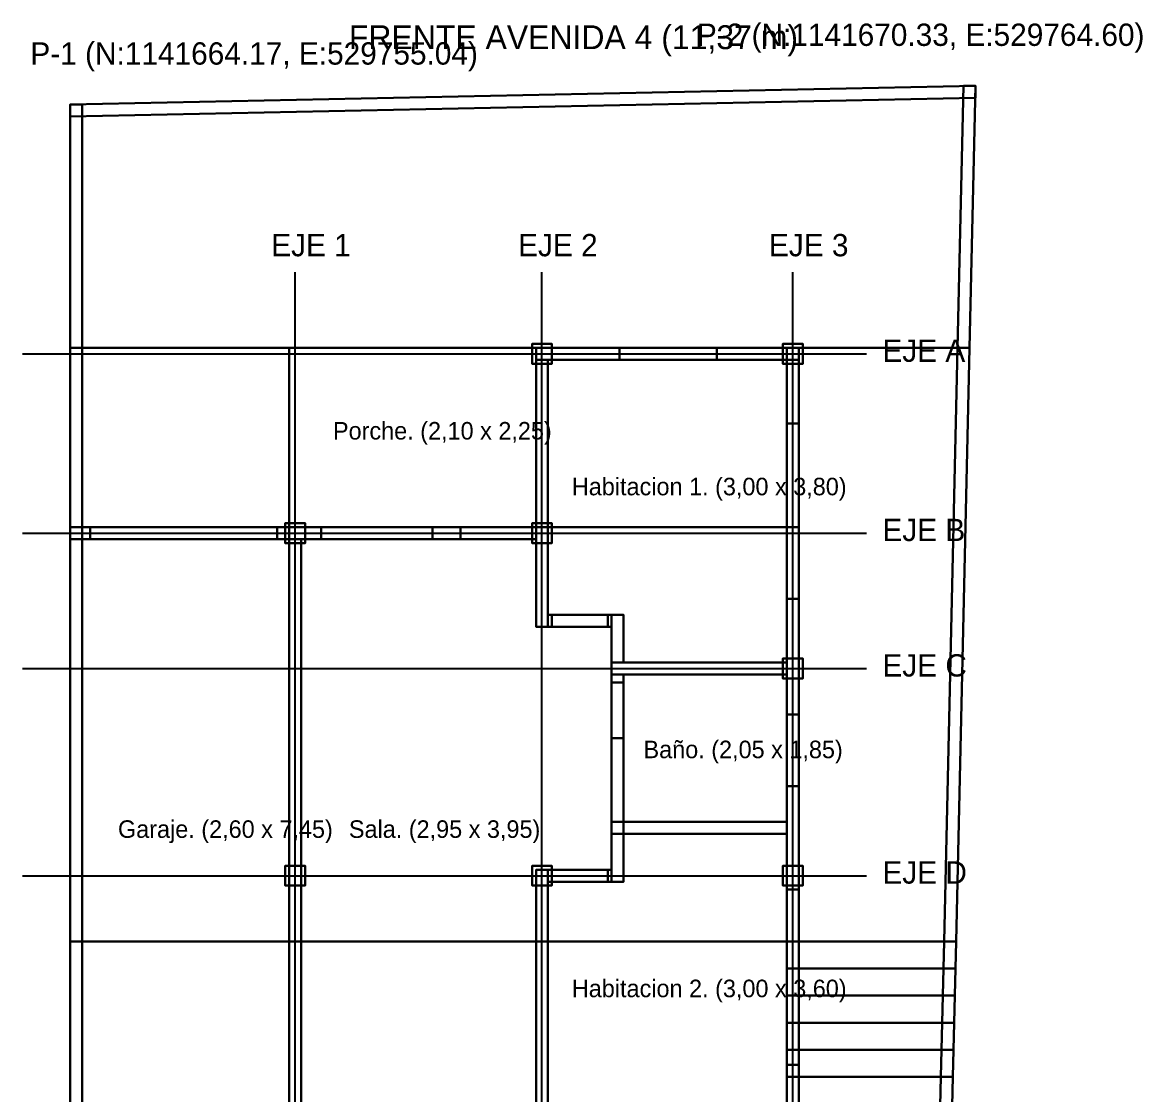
# Model space of a CAD drawing. Header units: metres. Extents: x -0.6 to 96.4, y -12 to 40.2.
# Drawn here: x -0.6 to 13.47, y 12.28 to 25.74 of the extents above; entities that cross this region are included whole.
import ezdxf

# ---------------------------------------------------------------- set-up
doc = ezdxf.new("R2010")
doc.units = ezdxf.units.M
for name, color, linetype in [('CERCA_PERIMETRAL_3D', 8, 'CONTINUOUS'), ('COLUMNAS_3D', 1, 'CONTINUOUS'), ('CUBIERTA_3D', 9, 'CONTINUOUS'), ('EJES_ESTRUCTURALES', 1, 'CONTINUOUS'), ('LOSA_PISO_3D', 8, 'CONTINUOUS'), ('MUROS_EXTERIORES_3D', 7, 'CONTINUOUS'), ('MUROS_INTERIORES_3D', 7, 'CONTINUOUS'), ('ROTULOS_TEXTO', 2, 'CONTINUOUS'), ('TERRENO_3D', 3, 'CONTINUOUS')]:
    doc.layers.add(name, color=color, linetype=linetype)

msp = doc.modelspace()

# ---------------------------------------------------------------- linework, layer by layer
at = {"layer": 'CERCA_PERIMETRAL_3D', "color": 1}
for points in [[(0, 24.556, -0.2), (11.3703, 24.7909, -0.2), (11.3703, 24.9409, -0.2), (0, 24.706, -0.2)], [(0, 24.556, 0.15), (11.3703, 24.7909, 0.15), (11.3703, 24.9409, 0.15), (0, 24.706, 0.15)], [(0, 24.706, -0.2), (11.3703, 24.9409, -0.2), (11.3703, 24.9409, 0.15), (0, 24.706, 0.15)], [(11.3703, 24.7909, -0.2), (11.3703, 24.9409, -0.2), (11.3703, 24.9409, 0.15), (11.3703, 24.7909, 0.15)], [(0, 24.556, -0.2), (11.3703, 24.7909, -0.2), (11.3703, 24.7909, 0.15), (0, 24.556, 0.15)], [(0, 24.556, -0.2), (0, 24.706, -0.2), (0, 24.706, 0.15), (0, 24.556, 0.15)]]:
    msp.add_3dface(points, dxfattribs=at)
at = {"layer": 'CERCA_PERIMETRAL_3D', "color": 8}
for points in [[(11.1449, 21.65), (11.2949, 21.65), (11.3703, 24.9409), (11.2203, 24.9409)], [(11.1449, 21.65, 2.2), (11.2949, 21.65, 2.2), (11.3703, 24.9409, 2.2), (11.2203, 24.9409, 2.2)], [(11.1449, 21.65), (11.2203, 24.9409), (11.2203, 24.9409, 2.2), (11.1449, 21.65, 2.2)], [(11.2203, 24.9409), (11.3703, 24.9409), (11.3703, 24.9409, 2.2), (11.2203, 24.9409, 2.2)], [(11.2949, 21.65), (11.3703, 24.9409), (11.3703, 24.9409, 2.2), (11.2949, 21.65, 2.2)], [(0, 19.4), (0.15, 19.4), (0.15, 24.706), (0, 24.706)], [(0, 19.4, 2.2), (0.15, 19.4, 2.2), (0.15, 24.706, 2.2), (0, 24.706, 2.2)], [(0, 24.706), (0.15, 24.706), (0.15, 24.706, 2.2), (0, 24.706, 2.2)], [(0, 19.4), (0, 24.706), (0, 24.706, 2.2), (0, 19.4, 2.2)], [(0.15, 19.4), (0.15, 24.706), (0.15, 24.706, 2.2), (0.15, 19.4, 2.2)], [(10.9743, 14.2, -1.05), (11.1243, 14.2, -1.05), (11.2949, 21.65), (11.1449, 21.65)], [(10.9743, 14.2, 1.15), (11.1243, 14.2, 1.15), (11.2949, 21.65, 2.2), (11.1449, 21.65, 2.2)], [(10.9743, 14.2, -1.05), (11.1449, 21.65), (11.1449, 21.65, 2.2), (10.9743, 14.2, 1.15)], [(11.1243, 14.2, -1.05), (11.2949, 21.65), (11.2949, 21.65, 2.2), (11.1243, 14.2, 1.15)], [(11.1449, 21.65), (11.2949, 21.65), (11.2949, 21.65, 2.2), (11.1449, 21.65, 2.2)], [(11.1449, 21.65), (11.2949, 21.65), (11.2949, 21.65, 2.2), (11.1449, 21.65, 2.2)], [(0, 19.4), (0.15, 19.4), (0.15, 19.4, 2.2), (0, 19.4, 2.2)], [(10.9665, 13.86, -1.05), (11.1165, 13.86, -1.05), (11.1243, 14.2, -1.05), (10.9743, 14.2, -1.05)], [(10.9665, 13.86, 1.15), (11.1165, 13.86, 1.15), (11.1243, 14.2, 1.15), (10.9743, 14.2, 1.15)], [(10.9665, 13.86, -1.05), (10.9743, 14.2, -1.05), (10.9743, 14.2, 1.15), (10.9665, 13.86, 1.15)], [(10.9743, 14.2, -1.05), (11.1243, 14.2, -1.05), (11.1243, 14.2, 1.15), (10.9743, 14.2, 1.15)], [(10.9743, 14.2, -1.05), (11.1243, 14.2, -1.05), (11.1243, 14.2, 1.15), (10.9743, 14.2, 1.15)], [(11.1165, 13.86, -1.05), (11.1243, 14.2, -1.05), (11.1243, 14.2, 1.15), (11.1165, 13.86, 1.15)], [(10.9587, 13.52, -1.35), (11.1087, 13.52, -1.35), (11.1165, 13.86, -1.35), (10.9665, 13.86, -1.35)], [(10.9587, 13.52, 0.85), (11.1087, 13.52, 0.85), (11.1165, 13.86, 0.85), (10.9665, 13.86, 0.85)], [(10.9587, 13.52, -1.35), (10.9665, 13.86, -1.35), (10.9665, 13.86, 0.85), (10.9587, 13.52, 0.85)], [(10.9665, 13.86, -1.35), (11.1165, 13.86, -1.35), (11.1165, 13.86, 0.85), (10.9665, 13.86, 0.85)], [(10.9665, 13.86, -1.05), (11.1165, 13.86, -1.05), (11.1165, 13.86, 1.15), (10.9665, 13.86, 1.15)], [(11.1087, 13.52, -1.35), (11.1165, 13.86, -1.35), (11.1165, 13.86, 0.85), (11.1087, 13.52, 0.85)], [(10.9509, 13.18, -1.65), (11.1009, 13.18, -1.65), (11.1087, 13.52, -1.65), (10.9587, 13.52, -1.65)], [(10.9509, 13.18, 0.55), (11.1009, 13.18, 0.55), (11.1087, 13.52, 0.55), (10.9587, 13.52, 0.55)], [(10.9509, 13.18, -1.65), (10.9587, 13.52, -1.65), (10.9587, 13.52, 0.55), (10.9509, 13.18, 0.55)], [(10.9587, 13.52, -1.65), (11.1087, 13.52, -1.65), (11.1087, 13.52, 0.55), (10.9587, 13.52, 0.55)], [(10.9587, 13.52, -1.35), (11.1087, 13.52, -1.35), (11.1087, 13.52, 0.85), (10.9587, 13.52, 0.85)], [(11.1009, 13.18, -1.65), (11.1087, 13.52, -1.65), (11.1087, 13.52, 0.55), (11.1009, 13.18, 0.55)], [(10.9431, 12.84, -1.95), (11.0931, 12.84, -1.95), (11.1009, 13.18, -1.95), (10.9509, 13.18, -1.95)], [(10.9431, 12.84, 0.25), (11.0931, 12.84, 0.25), (11.1009, 13.18, 0.25), (10.9509, 13.18, 0.25)], [(10.9431, 12.84, -1.95), (10.9509, 13.18, -1.95), (10.9509, 13.18, 0.25), (10.9431, 12.84, 0.25)], [(10.9509, 13.18, -1.95), (11.1009, 13.18, -1.95), (11.1009, 13.18, 0.25), (10.9509, 13.18, 0.25)], [(10.9509, 13.18, -1.65), (11.1009, 13.18, -1.65), (11.1009, 13.18, 0.55), (10.9509, 13.18, 0.55)], [(11.0931, 12.84, -1.95), (11.1009, 13.18, -1.95), (11.1009, 13.18, 0.25), (11.0931, 12.84, 0.25)], [(10.9353, 12.5, -2.25), (11.0853, 12.5, -2.25), (11.0931, 12.84, -2.25), (10.9431, 12.84, -2.25)], [(10.9353, 12.5, -0.05), (11.0853, 12.5, -0.05), (11.0931, 12.84, -0.05), (10.9431, 12.84, -0.05)], [(10.9353, 12.5, -2.25), (10.9431, 12.84, -2.25), (10.9431, 12.84, -0.05), (10.9353, 12.5, -0.05)], [(10.9431, 12.84, -2.25), (11.0931, 12.84, -2.25), (11.0931, 12.84, -0.05), (10.9431, 12.84, -0.05)], [(10.9431, 12.84, -1.95), (11.0931, 12.84, -1.95), (11.0931, 12.84, 0.25), (10.9431, 12.84, 0.25)], [(11.0853, 12.5, -2.25), (11.0931, 12.84, -2.25), (11.0931, 12.84, -0.05), (11.0853, 12.5, -0.05)], [(10.6543, 0.2311, -2.55), (10.8043, 0.2311, -2.55), (11.0853, 12.5, -2.55), (10.9353, 12.5, -2.55)], [(10.6543, 0.2311, -0.35), (10.8043, 0.2311, -0.35), (11.0853, 12.5, -0.35), (10.9353, 12.5, -0.35)], [(10.6543, 0.2311, -2.55), (10.9353, 12.5, -2.55), (10.9353, 12.5, -0.35), (10.6543, 0.2311, -0.35)], [(10.8043, 0.2311, -2.55), (11.0853, 12.5, -2.55), (11.0853, 12.5, -0.35), (10.8043, 0.2311, -0.35)], [(10.9353, 12.5, -2.55), (11.0853, 12.5, -2.55), (11.0853, 12.5, -0.35), (10.9353, 12.5, -0.35)], [(10.9353, 12.5, -2.25), (11.0853, 12.5, -2.25), (11.0853, 12.5, -0.05), (10.9353, 12.5, -0.05)]]:
    msp.add_3dface(points, dxfattribs=at)
at = {"layer": 'COLUMNAS_3D', "color": 1}
for points in [[(5.8, 21.45), (6.05, 21.45), (6.05, 21.7), (5.8, 21.7)], [(5.8, 21.45, 2.85), (6.05, 21.45, 2.85), (6.05, 21.7, 2.85), (5.8, 21.7, 2.85)], [(5.8, 21.7), (6.05, 21.7), (6.05, 21.7, 2.85), (5.8, 21.7, 2.85)], [(5.8, 21.45), (5.8, 21.7), (5.8, 21.7, 2.85), (5.8, 21.45, 2.85)], [(6.05, 21.45), (6.05, 21.7), (6.05, 21.7, 2.85), (6.05, 21.45, 2.85)], [(8.95, 21.45), (9.2, 21.45), (9.2, 21.7), (8.95, 21.7)], [(8.95, 21.45, 2.85), (9.2, 21.45, 2.85), (9.2, 21.7, 2.85), (8.95, 21.7, 2.85)], [(8.95, 21.7), (9.2, 21.7), (9.2, 21.7, 2.85), (8.95, 21.7, 2.85)], [(8.95, 21.45), (8.95, 21.7), (8.95, 21.7, 2.85), (8.95, 21.45, 2.85)], [(9.2, 21.45), (9.2, 21.7), (9.2, 21.7, 2.85), (9.2, 21.45, 2.85)], [(5.8, 21.45), (6.05, 21.45), (6.05, 21.45, 2.85), (5.8, 21.45, 2.85)], [(8.95, 21.45), (9.2, 21.45), (9.2, 21.45, 2.85), (8.95, 21.45, 2.85)], [(2.7, 19.2), (2.95, 19.2), (2.95, 19.45), (2.7, 19.45)], [(2.7, 19.2, 2.85), (2.95, 19.2, 2.85), (2.95, 19.45, 2.85), (2.7, 19.45, 2.85)], [(2.7, 19.45), (2.95, 19.45), (2.95, 19.45, 2.85), (2.7, 19.45, 2.85)], [(2.7, 19.2), (2.7, 19.45), (2.7, 19.45, 2.85), (2.7, 19.2, 2.85)], [(2.95, 19.2), (2.95, 19.45), (2.95, 19.45, 2.85), (2.95, 19.2, 2.85)], [(5.8, 19.2), (6.05, 19.2), (6.05, 19.45), (5.8, 19.45)], [(5.8, 19.2, 2.85), (6.05, 19.2, 2.85), (6.05, 19.45, 2.85), (5.8, 19.45, 2.85)], [(5.8, 19.45), (6.05, 19.45), (6.05, 19.45, 2.85), (5.8, 19.45, 2.85)], [(5.8, 19.2), (5.8, 19.45), (5.8, 19.45, 2.85), (5.8, 19.2, 2.85)], [(6.05, 19.2), (6.05, 19.45), (6.05, 19.45, 2.85), (6.05, 19.2, 2.85)], [(2.7, 19.2), (2.95, 19.2), (2.95, 19.2, 2.85), (2.7, 19.2, 2.85)], [(5.8, 19.2), (6.05, 19.2), (6.05, 19.2, 2.85), (5.8, 19.2, 2.85)], [(8.95, 17.5), (9.2, 17.5), (9.2, 17.75), (8.95, 17.75)], [(8.95, 17.5, 2.85), (9.2, 17.5, 2.85), (9.2, 17.75, 2.85), (8.95, 17.75, 2.85)], [(8.95, 17.75), (9.2, 17.75), (9.2, 17.75, 2.85), (8.95, 17.75, 2.85)], [(8.95, 17.5), (8.95, 17.75), (8.95, 17.75, 2.85), (8.95, 17.5, 2.85)], [(9.2, 17.5), (9.2, 17.75), (9.2, 17.75, 2.85), (9.2, 17.5, 2.85)], [(8.95, 17.5), (9.2, 17.5), (9.2, 17.5, 2.85), (8.95, 17.5, 2.85)], [(2.7, 14.9), (2.95, 14.9), (2.95, 15.15), (2.7, 15.15)], [(2.7, 14.9, 2.85), (2.95, 14.9, 2.85), (2.95, 15.15, 2.85), (2.7, 15.15, 2.85)], [(2.7, 15.15), (2.95, 15.15), (2.95, 15.15, 2.85), (2.7, 15.15, 2.85)], [(2.7, 14.9), (2.7, 15.15), (2.7, 15.15, 2.85), (2.7, 14.9, 2.85)], [(2.95, 14.9), (2.95, 15.15), (2.95, 15.15, 2.85), (2.95, 14.9, 2.85)], [(5.8, 14.9), (6.05, 14.9), (6.05, 15.15), (5.8, 15.15)], [(5.8, 14.9, 2.85), (6.05, 14.9, 2.85), (6.05, 15.15, 2.85), (5.8, 15.15, 2.85)], [(5.8, 15.15), (6.05, 15.15), (6.05, 15.15, 2.85), (5.8, 15.15, 2.85)], [(5.8, 14.9), (5.8, 15.15), (5.8, 15.15, 2.85), (5.8, 14.9, 2.85)], [(6.05, 14.9), (6.05, 15.15), (6.05, 15.15, 2.85), (6.05, 14.9, 2.85)], [(8.95, 14.9), (9.2, 14.9), (9.2, 15.15), (8.95, 15.15)], [(8.95, 14.9, 2.85), (9.2, 14.9, 2.85), (9.2, 15.15, 2.85), (8.95, 15.15, 2.85)], [(8.95, 15.15), (9.2, 15.15), (9.2, 15.15, 2.85), (8.95, 15.15, 2.85)], [(8.95, 14.9), (8.95, 15.15), (8.95, 15.15, 2.85), (8.95, 14.9, 2.85)], [(9.2, 14.9), (9.2, 15.15), (9.2, 15.15, 2.85), (9.2, 14.9, 2.85)], [(2.7, 14.9), (2.95, 14.9), (2.95, 14.9, 2.85), (2.7, 14.9, 2.85)], [(5.8, 14.9), (6.05, 14.9), (6.05, 14.9, 2.85), (5.8, 14.9, 2.85)], [(8.95, 14.9), (9.2, 14.9), (9.2, 14.9, 2.85), (8.95, 14.9, 2.85)]]:
    msp.add_3dface(points, dxfattribs=at)
at = {"layer": 'CUBIERTA_3D', "color": 9}
for points in [[(2.75, 19.4, 2.85), (9.15, 19.4, 2.85), (9.15, 21.65, 2.85), (2.75, 21.65, 2.85)], [(2.75, 19.4, 3), (9.15, 19.4, 3), (9.15, 21.65, 3), (2.75, 21.65, 3)], [(2.75, 21.65, 2.85), (9.15, 21.65, 2.85), (9.15, 21.65, 3), (2.75, 21.65, 3)], [(2.75, 19.4, 2.85), (2.75, 21.65, 2.85), (2.75, 21.65, 3), (2.75, 19.4, 3)], [(9.15, 19.4, 2.85), (9.15, 21.65, 2.85), (9.15, 21.65, 3), (9.15, 19.4, 3)], [(0, 6.5, 2.85), (9.15, 6.5, 2.85), (9.15, 19.4, 2.85), (0, 19.4, 2.85)], [(0, 6.5, 3), (9.15, 6.5, 3), (9.15, 19.4, 3), (0, 19.4, 3)], [(0, 19.4, 2.85), (9.15, 19.4, 2.85), (9.15, 19.4, 3), (0, 19.4, 3)], [(0, 6.5, 2.85), (0, 19.4, 2.85), (0, 19.4, 3), (0, 6.5, 3)], [(2.75, 19.4, 2.85), (9.15, 19.4, 2.85), (9.15, 19.4, 3), (2.75, 19.4, 3)], [(9.15, 6.5, 2.85), (9.15, 19.4, 2.85), (9.15, 19.4, 3), (9.15, 6.5, 3)]]:
    msp.add_3dface(points, dxfattribs=at)
at = {"layer": 'EJES_ESTRUCTURALES', "color": 1}
for p, q in [((2.825, 2.2), (2.825, 22.6)), ((5.925, 2.2), (5.925, 22.6)), ((9.075, 2.2), (9.075, 22.6)), ((-0.6, 21.575), (10, 21.575)), ((-0.6, 19.325), (10, 19.325)), ((-0.6, 17.625), (10, 17.625)), ((-0.6, 15.025), (10, 15.025))]:
    msp.add_line(p, q, dxfattribs=at)
at = {"layer": 'LOSA_PISO_3D', "color": 8}
for points in [[(2.75, 19.4, -0.15), (9.15, 19.4, -0.15), (9.15, 21.65, -0.15), (2.75, 21.65, -0.15)], [(2.75, 19.4), (9.15, 19.4), (9.15, 21.65), (2.75, 21.65)], [(2.75, 21.65, -0.15), (9.15, 21.65, -0.15), (9.15, 21.65), (2.75, 21.65)], [(2.75, 19.4, -0.15), (2.75, 21.65, -0.15), (2.75, 21.65), (2.75, 19.4)], [(9.15, 19.4, -0.15), (9.15, 21.65, -0.15), (9.15, 21.65), (9.15, 19.4)], [(0, 10.35, -0.15), (9.15, 10.35, -0.15), (9.15, 19.4, -0.15), (0, 19.4, -0.15)], [(0, 10.35), (9.15, 10.35), (9.15, 19.4), (0, 19.4)], [(0, 19.4, -0.15), (9.15, 19.4, -0.15), (9.15, 19.4), (0, 19.4)], [(0, 10.35, -0.15), (0, 19.4, -0.15), (0, 19.4), (0, 10.35)], [(2.75, 19.4, -0.15), (9.15, 19.4, -0.15), (9.15, 19.4), (2.75, 19.4)], [(9.15, 10.35, -0.15), (9.15, 19.4, -0.15), (9.15, 19.4), (9.15, 10.35)]]:
    msp.add_3dface(points, dxfattribs=at)
at = {"layer": 'MUROS_EXTERIORES_3D', "color": 7}
for points in [[(5.85, 21.5), (6.9, 21.5), (6.9, 21.65), (5.85, 21.65)], [(5.85, 21.5, 2.85), (6.9, 21.5, 2.85), (6.9, 21.65, 2.85), (5.85, 21.65, 2.85)], [(5.85, 21.65), (6.9, 21.65), (6.9, 21.65, 2.85), (5.85, 21.65, 2.85)], [(5.85, 21.5), (5.85, 21.65), (5.85, 21.65, 2.85), (5.85, 21.5, 2.85)], [(6.9, 21.5), (6.9, 21.65), (6.9, 21.65, 2.85), (6.9, 21.5, 2.85)], [(6.9, 21.5), (8.12, 21.5), (8.12, 21.65), (6.9, 21.65)], [(6.9, 21.5, 1), (8.12, 21.5, 1), (8.12, 21.65, 1), (6.9, 21.65, 1)], [(6.9, 21.65), (8.12, 21.65), (8.12, 21.65, 1), (6.9, 21.65, 1)], [(6.9, 21.5), (6.9, 21.65), (6.9, 21.65, 1), (6.9, 21.5, 1)], [(6.9, 21.5, 2.1), (8.12, 21.5, 2.1), (8.12, 21.65, 2.1), (6.9, 21.65, 2.1)], [(6.9, 21.5, 2.85), (8.12, 21.5, 2.85), (8.12, 21.65, 2.85), (6.9, 21.65, 2.85)], [(6.9, 21.65, 2.1), (8.12, 21.65, 2.1), (8.12, 21.65, 2.85), (6.9, 21.65, 2.85)], [(6.9, 21.5, 2.1), (6.9, 21.65, 2.1), (6.9, 21.65, 2.85), (6.9, 21.5, 2.85)], [(8.12, 21.5), (8.12, 21.65), (8.12, 21.65, 1), (8.12, 21.5, 1)], [(8.12, 21.5, 2.1), (8.12, 21.65, 2.1), (8.12, 21.65, 2.85), (8.12, 21.5, 2.85)], [(8.12, 21.5), (9.15, 21.5), (9.15, 21.65), (8.12, 21.65)], [(8.12, 21.5, 2.85), (9.15, 21.5, 2.85), (9.15, 21.65, 2.85), (8.12, 21.65, 2.85)], [(8.12, 21.65), (9.15, 21.65), (9.15, 21.65, 2.85), (8.12, 21.65, 2.85)], [(8.12, 21.5), (8.12, 21.65), (8.12, 21.65, 2.85), (8.12, 21.5, 2.85)], [(9, 20.7), (9.15, 20.7), (9.15, 21.65), (9, 21.65)], [(9, 20.7, 2.85), (9.15, 20.7, 2.85), (9.15, 21.65, 2.85), (9, 21.65, 2.85)], [(9, 21.65), (9.15, 21.65), (9.15, 21.65, 2.85), (9, 21.65, 2.85)], [(9, 20.7), (9, 21.65), (9, 21.65, 2.85), (9, 20.7, 2.85)], [(9, 14.2, -1.05), (9.15, 14.2, -1.05), (9.15, 21.65, -0.02), (9, 21.65, -0.02)], [(9, 14.2), (9.15, 14.2), (9.15, 21.65), (9, 21.65)], [(9, 21.65, -0.02), (9.15, 21.65, -0.02), (9.15, 21.65), (9, 21.65)], [(9, 14.2, -1.05), (9, 21.65, -0.02), (9, 21.65), (9, 14.2)], [(9.15, 21.5), (9.15, 21.65), (9.15, 21.65, 2.85), (9.15, 21.5, 2.85)], [(9.15, 20.7), (9.15, 21.65), (9.15, 21.65, 2.85), (9.15, 20.7, 2.85)], [(9.15, 14.2, -1.05), (9.15, 21.65, -0.02), (9.15, 21.65), (9.15, 14.2)], [(5.85, 21.5), (6.9, 21.5), (6.9, 21.5, 2.85), (5.85, 21.5, 2.85)], [(6.9, 21.5), (8.12, 21.5), (8.12, 21.5, 1), (6.9, 21.5, 1)], [(6.9, 21.5, 2.1), (8.12, 21.5, 2.1), (8.12, 21.5, 2.85), (6.9, 21.5, 2.85)], [(8.12, 21.5), (9.15, 21.5), (9.15, 21.5, 2.85), (8.12, 21.5, 2.85)], [(9, 18.5), (9.15, 18.5), (9.15, 20.7), (9, 20.7)], [(9, 18.5, 1), (9.15, 18.5, 1), (9.15, 20.7, 1), (9, 20.7, 1)], [(9, 20.7), (9.15, 20.7), (9.15, 20.7, 1), (9, 20.7, 1)], [(9, 18.5), (9, 20.7), (9, 20.7, 1), (9, 18.5, 1)], [(9, 18.5, 2.1), (9.15, 18.5, 2.1), (9.15, 20.7, 2.1), (9, 20.7, 2.1)], [(9, 18.5, 2.85), (9.15, 18.5, 2.85), (9.15, 20.7, 2.85), (9, 20.7, 2.85)], [(9, 20.7, 2.1), (9.15, 20.7, 2.1), (9.15, 20.7, 2.85), (9, 20.7, 2.85)], [(9, 18.5, 2.1), (9, 20.7, 2.1), (9, 20.7, 2.85), (9, 18.5, 2.85)], [(9, 20.7), (9.15, 20.7), (9.15, 20.7, 2.85), (9, 20.7, 2.85)], [(9.15, 18.5), (9.15, 20.7), (9.15, 20.7, 1), (9.15, 18.5, 1)], [(9.15, 18.5, 2.1), (9.15, 20.7, 2.1), (9.15, 20.7, 2.85), (9.15, 18.5, 2.85)], [(0, 3), (0.15, 3), (0.15, 19.4), (0, 19.4)], [(0, 3, 2.85), (0.15, 3, 2.85), (0.15, 19.4, 2.85), (0, 19.4, 2.85)], [(0, 19.4), (0.15, 19.4), (0.15, 19.4, 2.85), (0, 19.4, 2.85)], [(0, 3), (0, 19.4), (0, 19.4, 2.85), (0, 3, 2.85)], [(0, 19.25), (0.25, 19.25), (0.25, 19.4), (0, 19.4)], [(0, 19.25, 2.85), (0.25, 19.25, 2.85), (0.25, 19.4, 2.85), (0, 19.4, 2.85)], [(0, 19.4), (0.25, 19.4), (0.25, 19.4, 2.85), (0, 19.4, 2.85)], [(0, 19.25), (0, 19.4), (0, 19.4, 2.85), (0, 19.25, 2.85)], [(0.15, 3), (0.15, 19.4), (0.15, 19.4, 2.85), (0.15, 3, 2.85)], [(0.25, 19.25), (0.25, 19.4), (0.25, 19.4, 2.85), (0.25, 19.25, 2.85)], [(0.25, 19.25, 2.1), (2.6, 19.25, 2.1), (2.6, 19.4, 2.1), (0.25, 19.4, 2.1)], [(0.25, 19.25, 2.85), (2.6, 19.25, 2.85), (2.6, 19.4, 2.85), (0.25, 19.4, 2.85)], [(0.25, 19.4, 2.1), (2.6, 19.4, 2.1), (2.6, 19.4, 2.85), (0.25, 19.4, 2.85)], [(0.25, 19.25, 2.1), (0.25, 19.4, 2.1), (0.25, 19.4, 2.85), (0.25, 19.25, 2.85)], [(2.6, 19.25, 2.1), (2.6, 19.4, 2.1), (2.6, 19.4, 2.85), (2.6, 19.25, 2.85)], [(2.6, 19.25), (2.75, 19.25), (2.75, 19.4), (2.6, 19.4)], [(2.6, 19.25, 2.85), (2.75, 19.25, 2.85), (2.75, 19.4, 2.85), (2.6, 19.4, 2.85)], [(2.6, 19.4), (2.75, 19.4), (2.75, 19.4, 2.85), (2.6, 19.4, 2.85)], [(2.6, 19.25), (2.6, 19.4), (2.6, 19.4, 2.85), (2.6, 19.25, 2.85)], [(2.75, 19.25), (2.75, 19.4), (2.75, 19.4, 2.85), (2.75, 19.25, 2.85)], [(0, 19.25), (0.25, 19.25), (0.25, 19.25, 2.85), (0, 19.25, 2.85)], [(0.25, 19.25, 2.1), (2.6, 19.25, 2.1), (2.6, 19.25, 2.85), (0.25, 19.25, 2.85)], [(2.6, 19.25), (2.75, 19.25), (2.75, 19.25, 2.85), (2.6, 19.25, 2.85)], [(9, 17.05), (9.15, 17.05), (9.15, 18.5), (9, 18.5)], [(9, 17.05, 2.85), (9.15, 17.05, 2.85), (9.15, 18.5, 2.85), (9, 18.5, 2.85)], [(9, 18.5), (9.15, 18.5), (9.15, 18.5, 2.85), (9, 18.5, 2.85)], [(9, 17.05), (9, 18.5), (9, 18.5, 2.85), (9, 17.05, 2.85)], [(9, 18.5), (9.15, 18.5), (9.15, 18.5, 1), (9, 18.5, 1)], [(9, 18.5, 2.1), (9.15, 18.5, 2.1), (9.15, 18.5, 2.85), (9, 18.5, 2.85)], [(9.15, 17.05), (9.15, 18.5), (9.15, 18.5, 2.85), (9.15, 17.05, 2.85)], [(9, 16.15), (9.15, 16.15), (9.15, 17.05), (9, 17.05)], [(9, 16.15, 1.1), (9.15, 16.15, 1.1), (9.15, 17.05, 1.1), (9, 17.05, 1.1)], [(9, 17.05), (9.15, 17.05), (9.15, 17.05, 1.1), (9, 17.05, 1.1)], [(9, 16.15), (9, 17.05), (9, 17.05, 1.1), (9, 16.15, 1.1)], [(9, 16.15, 2), (9.15, 16.15, 2), (9.15, 17.05, 2), (9, 17.05, 2)], [(9, 16.15, 2.85), (9.15, 16.15, 2.85), (9.15, 17.05, 2.85), (9, 17.05, 2.85)], [(9, 17.05, 2), (9.15, 17.05, 2), (9.15, 17.05, 2.85), (9, 17.05, 2.85)], [(9, 16.15, 2), (9, 17.05, 2), (9, 17.05, 2.85), (9, 16.15, 2.85)], [(9, 17.05), (9.15, 17.05), (9.15, 17.05, 2.85), (9, 17.05, 2.85)], [(9.15, 16.15), (9.15, 17.05), (9.15, 17.05, 1.1), (9.15, 16.15, 1.1)], [(9.15, 16.15, 2), (9.15, 17.05, 2), (9.15, 17.05, 2.85), (9.15, 16.15, 2.85)], [(9, 14.85), (9.15, 14.85), (9.15, 16.15), (9, 16.15)], [(9, 14.85, 2.85), (9.15, 14.85, 2.85), (9.15, 16.15, 2.85), (9, 16.15, 2.85)], [(9, 16.15), (9.15, 16.15), (9.15, 16.15, 2.85), (9, 16.15, 2.85)], [(9, 14.85), (9, 16.15), (9, 16.15, 2.85), (9, 14.85, 2.85)], [(9, 16.15), (9.15, 16.15), (9.15, 16.15, 1.1), (9, 16.15, 1.1)], [(9, 16.15, 2), (9.15, 16.15, 2), (9.15, 16.15, 2.85), (9, 16.15, 2.85)], [(9.15, 14.85), (9.15, 16.15), (9.15, 16.15, 2.85), (9.15, 14.85, 2.85)], [(9, 12.65), (9.15, 12.65), (9.15, 14.85), (9, 14.85)], [(9, 12.65, 1), (9.15, 12.65, 1), (9.15, 14.85, 1), (9, 14.85, 1)], [(9, 14.85), (9.15, 14.85), (9.15, 14.85, 1), (9, 14.85, 1)], [(9, 12.65), (9, 14.85), (9, 14.85, 1), (9, 12.65, 1)], [(9, 12.65, 2.1), (9.15, 12.65, 2.1), (9.15, 14.85, 2.1), (9, 14.85, 2.1)], [(9, 12.65, 2.85), (9.15, 12.65, 2.85), (9.15, 14.85, 2.85), (9, 14.85, 2.85)], [(9, 14.85, 2.1), (9.15, 14.85, 2.1), (9.15, 14.85, 2.85), (9, 14.85, 2.85)], [(9, 12.65, 2.1), (9, 14.85, 2.1), (9, 14.85, 2.85), (9, 12.65, 2.85)], [(9, 14.85), (9.15, 14.85), (9.15, 14.85, 2.85), (9, 14.85, 2.85)], [(9.15, 12.65), (9.15, 14.85), (9.15, 14.85, 1), (9.15, 12.65, 1)], [(9.15, 12.65, 2.1), (9.15, 14.85, 2.1), (9.15, 14.85, 2.85), (9.15, 12.65, 2.85)], [(9, 13.86, -1.05), (9.15, 13.86, -1.05), (9.15, 14.2, -1.05), (9, 14.2, -1.05)], [(9, 13.86), (9.15, 13.86), (9.15, 14.2), (9, 14.2)], [(9, 14.2, -1.05), (9.15, 14.2, -1.05), (9.15, 14.2), (9, 14.2)], [(9, 13.86, -1.05), (9, 14.2, -1.05), (9, 14.2), (9, 13.86)], [(9, 14.2, -1.05), (9.15, 14.2, -1.05), (9.15, 14.2), (9, 14.2)], [(9.15, 13.86, -1.05), (9.15, 14.2, -1.05), (9.15, 14.2), (9.15, 13.86)], [(9, 13.52, -1.35), (9.15, 13.52, -1.35), (9.15, 13.86, -1.35), (9, 13.86, -1.35)], [(9, 13.52), (9.15, 13.52), (9.15, 13.86), (9, 13.86)], [(9, 13.86, -1.35), (9.15, 13.86, -1.35), (9.15, 13.86), (9, 13.86)], [(9, 13.52, -1.35), (9, 13.86, -1.35), (9, 13.86), (9, 13.52)], [(9, 13.86, -1.05), (9.15, 13.86, -1.05), (9.15, 13.86), (9, 13.86)], [(9.15, 13.52, -1.35), (9.15, 13.86, -1.35), (9.15, 13.86), (9.15, 13.52)], [(9, 13.18, -1.65), (9.15, 13.18, -1.65), (9.15, 13.52, -1.65), (9, 13.52, -1.65)], [(9, 13.18), (9.15, 13.18), (9.15, 13.52), (9, 13.52)], [(9, 13.52, -1.65), (9.15, 13.52, -1.65), (9.15, 13.52), (9, 13.52)], [(9, 13.18, -1.65), (9, 13.52, -1.65), (9, 13.52), (9, 13.18)], [(9, 13.52, -1.35), (9.15, 13.52, -1.35), (9.15, 13.52), (9, 13.52)], [(9.15, 13.18, -1.65), (9.15, 13.52, -1.65), (9.15, 13.52), (9.15, 13.18)], [(9, 12.84, -1.95), (9.15, 12.84, -1.95), (9.15, 13.18, -1.95), (9, 13.18, -1.95)], [(9, 12.84), (9.15, 12.84), (9.15, 13.18), (9, 13.18)], [(9, 13.18, -1.95), (9.15, 13.18, -1.95), (9.15, 13.18), (9, 13.18)], [(9, 12.84, -1.95), (9, 13.18, -1.95), (9, 13.18), (9, 12.84)], [(9, 13.18, -1.65), (9.15, 13.18, -1.65), (9.15, 13.18), (9, 13.18)], [(9.15, 12.84, -1.95), (9.15, 13.18, -1.95), (9.15, 13.18), (9.15, 12.84)], [(9, 12.5, -2.25), (9.15, 12.5, -2.25), (9.15, 12.84, -2.25), (9, 12.84, -2.25)], [(9, 12.5), (9.15, 12.5), (9.15, 12.84), (9, 12.84)], [(9, 12.84, -2.25), (9.15, 12.84, -2.25), (9.15, 12.84), (9, 12.84)], [(9, 12.5, -2.25), (9, 12.84, -2.25), (9, 12.84), (9, 12.5)], [(9, 12.84, -1.95), (9.15, 12.84, -1.95), (9.15, 12.84), (9, 12.84)], [(9.15, 12.5, -2.25), (9.15, 12.84, -2.25), (9.15, 12.84), (9.15, 12.5)], [(9, 11), (9.15, 11), (9.15, 12.65), (9, 12.65)], [(9, 11, 2.85), (9.15, 11, 2.85), (9.15, 12.65, 2.85), (9, 12.65, 2.85)], [(9, 12.65), (9.15, 12.65), (9.15, 12.65, 2.85), (9, 12.65, 2.85)], [(9, 11), (9, 12.65), (9, 12.65, 2.85), (9, 11, 2.85)], [(9, 12.65), (9.15, 12.65), (9.15, 12.65, 1), (9, 12.65, 1)], [(9, 12.65, 2.1), (9.15, 12.65, 2.1), (9.15, 12.65, 2.85), (9, 12.65, 2.85)], [(9.15, 11), (9.15, 12.65), (9.15, 12.65, 2.85), (9.15, 11, 2.85)], [(9, 11.3, -2.55), (9.15, 11.3, -2.55), (9.15, 12.5, -2.55), (9, 12.5, -2.55)], [(9, 11.3), (9.15, 11.3), (9.15, 12.5), (9, 12.5)], [(9, 12.5, -2.55), (9.15, 12.5, -2.55), (9.15, 12.5), (9, 12.5)], [(9, 11.3, -2.55), (9, 12.5, -2.55), (9, 12.5), (9, 11.3)], [(9, 12.5, -2.25), (9.15, 12.5, -2.25), (9.15, 12.5), (9, 12.5)], [(9.15, 11.3, -2.55), (9.15, 12.5, -2.55), (9.15, 12.5), (9.15, 11.3)]]:
    msp.add_3dface(points, dxfattribs=at)
at = {"layer": 'MUROS_INTERIORES_3D', "color": 7}
for points in [[(5.85, 18.15), (6, 18.15), (6, 21.5), (5.85, 21.5)], [(5.85, 18.15, 2.85), (6, 18.15, 2.85), (6, 21.5, 2.85), (5.85, 21.5, 2.85)], [(5.85, 21.5), (6, 21.5), (6, 21.5, 2.85), (5.85, 21.5, 2.85)], [(5.85, 18.15), (5.85, 21.5), (5.85, 21.5, 2.85), (5.85, 18.15, 2.85)], [(6, 18.15), (6, 21.5), (6, 21.5, 2.85), (6, 18.15, 2.85)], [(2.75, 19.25), (3.15, 19.25), (3.15, 19.4), (2.75, 19.4)], [(2.75, 19.25, 2.85), (3.15, 19.25, 2.85), (3.15, 19.4, 2.85), (2.75, 19.4, 2.85)], [(2.75, 19.4), (3.15, 19.4), (3.15, 19.4, 2.85), (2.75, 19.4, 2.85)], [(2.75, 19.25), (2.75, 19.4), (2.75, 19.4, 2.85), (2.75, 19.25, 2.85)], [(3.15, 19.25), (3.15, 19.4), (3.15, 19.4, 2.85), (3.15, 19.25, 2.85)], [(3.15, 19.25), (4.55, 19.25), (4.55, 19.4), (3.15, 19.4)], [(3.15, 19.25, 1), (4.55, 19.25, 1), (4.55, 19.4, 1), (3.15, 19.4, 1)], [(3.15, 19.4), (4.55, 19.4), (4.55, 19.4, 1), (3.15, 19.4, 1)], [(3.15, 19.25), (3.15, 19.4), (3.15, 19.4, 1), (3.15, 19.25, 1)], [(3.15, 19.25, 2.1), (4.55, 19.25, 2.1), (4.55, 19.4, 2.1), (3.15, 19.4, 2.1)], [(3.15, 19.25, 2.85), (4.55, 19.25, 2.85), (4.55, 19.4, 2.85), (3.15, 19.4, 2.85)], [(3.15, 19.4, 2.1), (4.55, 19.4, 2.1), (4.55, 19.4, 2.85), (3.15, 19.4, 2.85)], [(3.15, 19.25, 2.1), (3.15, 19.4, 2.1), (3.15, 19.4, 2.85), (3.15, 19.25, 2.85)], [(4.55, 19.25), (4.55, 19.4), (4.55, 19.4, 1), (4.55, 19.25, 1)], [(4.55, 19.25, 2.1), (4.55, 19.4, 2.1), (4.55, 19.4, 2.85), (4.55, 19.25, 2.85)], [(4.55, 19.25), (4.9, 19.25), (4.9, 19.4), (4.55, 19.4)], [(4.55, 19.25, 2.85), (4.9, 19.25, 2.85), (4.9, 19.4, 2.85), (4.55, 19.4, 2.85)], [(4.55, 19.4), (4.9, 19.4), (4.9, 19.4, 2.85), (4.55, 19.4, 2.85)], [(4.55, 19.25), (4.55, 19.4), (4.55, 19.4, 2.85), (4.55, 19.25, 2.85)], [(4.9, 19.25), (4.9, 19.4), (4.9, 19.4, 2.85), (4.9, 19.25, 2.85)], [(4.9, 19.25, 2.1), (5.85, 19.25, 2.1), (5.85, 19.4, 2.1), (4.9, 19.4, 2.1)], [(4.9, 19.25, 2.85), (5.85, 19.25, 2.85), (5.85, 19.4, 2.85), (4.9, 19.4, 2.85)], [(4.9, 19.4, 2.1), (5.85, 19.4, 2.1), (5.85, 19.4, 2.85), (4.9, 19.4, 2.85)], [(4.9, 19.25, 2.1), (4.9, 19.4, 2.1), (4.9, 19.4, 2.85), (4.9, 19.25, 2.85)], [(5.85, 19.25, 2.1), (5.85, 19.4, 2.1), (5.85, 19.4, 2.85), (5.85, 19.25, 2.85)], [(2.75, 9.05), (2.9, 9.05), (2.9, 19.25), (2.75, 19.25)], [(2.75, 9.05, 2.85), (2.9, 9.05, 2.85), (2.9, 19.25, 2.85), (2.75, 19.25, 2.85)], [(2.75, 19.25), (2.9, 19.25), (2.9, 19.25, 2.85), (2.75, 19.25, 2.85)], [(2.75, 9.05), (2.75, 19.25), (2.75, 19.25, 2.85), (2.75, 9.05, 2.85)], [(2.75, 19.25), (3.15, 19.25), (3.15, 19.25, 2.85), (2.75, 19.25, 2.85)], [(2.9, 9.05), (2.9, 19.25), (2.9, 19.25, 2.85), (2.9, 9.05, 2.85)], [(3.15, 19.25), (4.55, 19.25), (4.55, 19.25, 1), (3.15, 19.25, 1)], [(3.15, 19.25, 2.1), (4.55, 19.25, 2.1), (4.55, 19.25, 2.85), (3.15, 19.25, 2.85)], [(4.55, 19.25), (4.9, 19.25), (4.9, 19.25, 2.85), (4.55, 19.25, 2.85)], [(4.9, 19.25, 2.1), (5.85, 19.25, 2.1), (5.85, 19.25, 2.85), (4.9, 19.25, 2.85)], [(6, 18.15), (6.05, 18.15), (6.05, 18.3), (6, 18.3)], [(6, 18.15, 2.85), (6.05, 18.15, 2.85), (6.05, 18.3, 2.85), (6, 18.3, 2.85)], [(6, 18.3), (6.05, 18.3), (6.05, 18.3, 2.85), (6, 18.3, 2.85)], [(6, 18.15), (6, 18.3), (6, 18.3, 2.85), (6, 18.15, 2.85)], [(6.05, 18.15), (6.05, 18.3), (6.05, 18.3, 2.85), (6.05, 18.15, 2.85)], [(6.05, 18.15, 2.1), (6.75, 18.15, 2.1), (6.75, 18.3, 2.1), (6.05, 18.3, 2.1)], [(6.05, 18.15, 2.85), (6.75, 18.15, 2.85), (6.75, 18.3, 2.85), (6.05, 18.3, 2.85)], [(6.05, 18.3, 2.1), (6.75, 18.3, 2.1), (6.75, 18.3, 2.85), (6.05, 18.3, 2.85)], [(6.05, 18.15, 2.1), (6.05, 18.3, 2.1), (6.05, 18.3, 2.85), (6.05, 18.15, 2.85)], [(6.75, 18.15, 2.1), (6.75, 18.3, 2.1), (6.75, 18.3, 2.85), (6.75, 18.15, 2.85)], [(6.75, 18.15), (6.8, 18.15), (6.8, 18.3), (6.75, 18.3)], [(6.75, 18.15, 2.85), (6.8, 18.15, 2.85), (6.8, 18.3, 2.85), (6.75, 18.3, 2.85)], [(6.75, 18.3), (6.8, 18.3), (6.8, 18.3, 2.85), (6.75, 18.3, 2.85)], [(6.75, 18.15), (6.75, 18.3), (6.75, 18.3, 2.85), (6.75, 18.15, 2.85)], [(6.8, 17.7), (6.95, 17.7), (6.95, 18.3), (6.8, 18.3)], [(6.8, 17.7, 2.85), (6.95, 17.7, 2.85), (6.95, 18.3, 2.85), (6.8, 18.3, 2.85)], [(6.8, 18.3), (6.95, 18.3), (6.95, 18.3, 2.85), (6.8, 18.3, 2.85)], [(6.8, 17.7), (6.8, 18.3), (6.8, 18.3, 2.85), (6.8, 17.7, 2.85)], [(6.8, 18.15), (6.8, 18.3), (6.8, 18.3, 2.85), (6.8, 18.15, 2.85)], [(6.95, 17.7), (6.95, 18.3), (6.95, 18.3, 2.85), (6.95, 17.7, 2.85)], [(5.85, 18.15), (6, 18.15), (6, 18.15, 2.85), (5.85, 18.15, 2.85)], [(6, 18.15), (6.05, 18.15), (6.05, 18.15, 2.85), (6, 18.15, 2.85)], [(6.05, 18.15, 2.1), (6.75, 18.15, 2.1), (6.75, 18.15, 2.85), (6.05, 18.15, 2.85)], [(6.75, 18.15), (6.8, 18.15), (6.8, 18.15, 2.85), (6.75, 18.15, 2.85)], [(6.8, 17.55), (9, 17.55), (9, 17.7), (6.8, 17.7)], [(6.8, 17.55, 2.85), (9, 17.55, 2.85), (9, 17.7, 2.85), (6.8, 17.7, 2.85)], [(6.8, 17.7), (9, 17.7), (9, 17.7, 2.85), (6.8, 17.7, 2.85)], [(6.8, 17.55), (6.8, 17.7), (6.8, 17.7, 2.85), (6.8, 17.55, 2.85)], [(6.8, 17.7), (6.95, 17.7), (6.95, 17.7, 2.85), (6.8, 17.7, 2.85)], [(9, 17.55), (9, 17.7), (9, 17.7, 2.85), (9, 17.55, 2.85)], [(6.8, 17.45), (6.95, 17.45), (6.95, 17.55), (6.8, 17.55)], [(6.8, 17.45, 2.85), (6.95, 17.45, 2.85), (6.95, 17.55, 2.85), (6.8, 17.55, 2.85)], [(6.8, 17.55), (6.95, 17.55), (6.95, 17.55, 2.85), (6.8, 17.55, 2.85)], [(6.8, 17.45), (6.8, 17.55), (6.8, 17.55, 2.85), (6.8, 17.45, 2.85)], [(6.8, 17.55), (9, 17.55), (9, 17.55, 2.85), (6.8, 17.55, 2.85)], [(6.8, 16.75, 2.1), (6.95, 16.75, 2.1), (6.95, 17.45, 2.1), (6.8, 17.45, 2.1)], [(6.8, 16.75, 2.85), (6.95, 16.75, 2.85), (6.95, 17.45, 2.85), (6.8, 17.45, 2.85)], [(6.8, 17.45, 2.1), (6.95, 17.45, 2.1), (6.95, 17.45, 2.85), (6.8, 17.45, 2.85)], [(6.8, 16.75, 2.1), (6.8, 17.45, 2.1), (6.8, 17.45, 2.85), (6.8, 16.75, 2.85)], [(6.8, 17.45), (6.95, 17.45), (6.95, 17.45, 2.85), (6.8, 17.45, 2.85)], [(6.95, 17.45), (6.95, 17.55), (6.95, 17.55, 2.85), (6.95, 17.45, 2.85)], [(6.95, 16.75, 2.1), (6.95, 17.45, 2.1), (6.95, 17.45, 2.85), (6.95, 16.75, 2.85)], [(6.8, 15.7), (6.95, 15.7), (6.95, 16.75), (6.8, 16.75)], [(6.8, 15.7, 2.85), (6.95, 15.7, 2.85), (6.95, 16.75, 2.85), (6.8, 16.75, 2.85)], [(6.8, 16.75), (6.95, 16.75), (6.95, 16.75, 2.85), (6.8, 16.75, 2.85)], [(6.8, 15.7), (6.8, 16.75), (6.8, 16.75, 2.85), (6.8, 15.7, 2.85)], [(6.8, 16.75, 2.1), (6.95, 16.75, 2.1), (6.95, 16.75, 2.85), (6.8, 16.75, 2.85)], [(6.95, 15.7), (6.95, 16.75), (6.95, 16.75, 2.85), (6.95, 15.7, 2.85)], [(6.8, 14.95), (6.95, 14.95), (6.95, 15.7), (6.8, 15.7)], [(6.8, 14.95, 2.85), (6.95, 14.95, 2.85), (6.95, 15.7, 2.85), (6.8, 15.7, 2.85)], [(6.8, 15.7), (6.95, 15.7), (6.95, 15.7, 2.85), (6.8, 15.7, 2.85)], [(6.8, 14.95), (6.8, 15.7), (6.8, 15.7, 2.85), (6.8, 14.95, 2.85)], [(6.8, 15.55), (9, 15.55), (9, 15.7), (6.8, 15.7)], [(6.8, 15.55, 2.85), (9, 15.55, 2.85), (9, 15.7, 2.85), (6.8, 15.7, 2.85)], [(6.8, 15.7), (9, 15.7), (9, 15.7, 2.85), (6.8, 15.7, 2.85)], [(6.8, 15.55), (6.8, 15.7), (6.8, 15.7, 2.85), (6.8, 15.55, 2.85)], [(6.8, 15.7), (6.95, 15.7), (6.95, 15.7, 2.85), (6.8, 15.7, 2.85)], [(6.95, 14.95), (6.95, 15.7), (6.95, 15.7, 2.85), (6.95, 14.95, 2.85)], [(9, 15.55), (9, 15.7), (9, 15.7, 2.85), (9, 15.55, 2.85)], [(6.8, 15.55), (9, 15.55), (9, 15.55, 2.85), (6.8, 15.55, 2.85)], [(5.85, 11.7), (6, 11.7), (6, 15.1), (5.85, 15.1)], [(5.85, 11.7, 2.85), (6, 11.7, 2.85), (6, 15.1, 2.85), (5.85, 15.1, 2.85)], [(5.85, 15.1), (6, 15.1), (6, 15.1, 2.85), (5.85, 15.1, 2.85)], [(5.85, 11.7), (5.85, 15.1), (5.85, 15.1, 2.85), (5.85, 11.7, 2.85)], [(6, 11.7), (6, 15.1), (6, 15.1, 2.85), (6, 11.7, 2.85)], [(6, 14.95), (6.05, 14.95), (6.05, 15.1), (6, 15.1)], [(6, 14.95, 2.85), (6.05, 14.95, 2.85), (6.05, 15.1, 2.85), (6, 15.1, 2.85)], [(6, 15.1), (6.05, 15.1), (6.05, 15.1, 2.85), (6, 15.1, 2.85)], [(6, 14.95), (6, 15.1), (6, 15.1, 2.85), (6, 14.95, 2.85)], [(6.05, 14.95), (6.05, 15.1), (6.05, 15.1, 2.85), (6.05, 14.95, 2.85)], [(6.05, 14.95, 2.1), (6.75, 14.95, 2.1), (6.75, 15.1, 2.1), (6.05, 15.1, 2.1)], [(6.05, 14.95, 2.85), (6.75, 14.95, 2.85), (6.75, 15.1, 2.85), (6.05, 15.1, 2.85)], [(6.05, 15.1, 2.1), (6.75, 15.1, 2.1), (6.75, 15.1, 2.85), (6.05, 15.1, 2.85)], [(6.05, 14.95, 2.1), (6.05, 15.1, 2.1), (6.05, 15.1, 2.85), (6.05, 14.95, 2.85)], [(6.75, 14.95, 2.1), (6.75, 15.1, 2.1), (6.75, 15.1, 2.85), (6.75, 14.95, 2.85)], [(6.75, 14.95), (6.8, 14.95), (6.8, 15.1), (6.75, 15.1)], [(6.75, 14.95, 2.85), (6.8, 14.95, 2.85), (6.8, 15.1, 2.85), (6.75, 15.1, 2.85)], [(6.75, 15.1), (6.8, 15.1), (6.8, 15.1, 2.85), (6.75, 15.1, 2.85)], [(6.75, 14.95), (6.75, 15.1), (6.75, 15.1, 2.85), (6.75, 14.95, 2.85)], [(6.8, 14.95), (6.8, 15.1), (6.8, 15.1, 2.85), (6.8, 14.95, 2.85)], [(6, 14.95), (6.05, 14.95), (6.05, 14.95, 2.85), (6, 14.95, 2.85)], [(6.05, 14.95, 2.1), (6.75, 14.95, 2.1), (6.75, 14.95, 2.85), (6.05, 14.95, 2.85)], [(6.75, 14.95), (6.8, 14.95), (6.8, 14.95, 2.85), (6.75, 14.95, 2.85)], [(6.8, 14.95), (6.95, 14.95), (6.95, 14.95, 2.85), (6.8, 14.95, 2.85)]]:
    msp.add_3dface(points, dxfattribs=at)
at = {"layer": 'TERRENO_3D', "color": 3}
for points in [[(0, 21.65, -0.2), (11.2949, 21.65, -0.2), (11.3703, 24.9409, -0.2), (0, 24.706, -0.2)], [(0, 21.65), (11.2949, 21.65), (11.3703, 24.9409), (0, 24.706)], [(0, 24.706, -0.2), (11.3703, 24.9409, -0.2), (11.3703, 24.9409), (0, 24.706)], [(11.2949, 21.65, -0.2), (11.3703, 24.9409, -0.2), (11.3703, 24.9409), (11.2949, 21.65)], [(0, 21.65, -0.2), (0, 24.706, -0.2), (0, 24.706), (0, 21.65)], [(0, 19.4, -0.2), (2.75, 19.4, -0.2), (2.75, 21.65, -0.2), (0, 21.65, -0.2)], [(0, 19.4), (2.75, 19.4), (2.75, 21.65), (0, 21.65)], [(0, 21.65, -0.2), (2.75, 21.65, -0.2), (2.75, 21.65), (0, 21.65)], [(0, 19.4, -0.2), (0, 21.65, -0.2), (0, 21.65), (0, 19.4)], [(0, 21.65, -0.2), (11.2949, 21.65, -0.2), (11.2949, 21.65), (0, 21.65)], [(2.75, 19.4, -0.2), (2.75, 21.65, -0.2), (2.75, 21.65), (2.75, 19.4)], [(9.15, 14.2, -1.25), (11.1243, 14.2, -1.25), (11.2949, 21.65, -0.2), (9.15, 21.65, -0.2)], [(9.15, 14.2, -1.05), (11.1243, 14.2, -1.05), (11.2949, 21.65), (9.15, 21.65)], [(9.15, 21.65, -0.2), (11.2949, 21.65, -0.2), (11.2949, 21.65), (9.15, 21.65)], [(9.15, 14.2, -1.25), (9.15, 21.65, -0.2), (9.15, 21.65), (9.15, 14.2, -1.05)], [(11.1243, 14.2, -1.25), (11.2949, 21.65, -0.2), (11.2949, 21.65), (11.1243, 14.2, -1.05)], [(0, 14.2, -1.25), (9, 14.2, -1.25), (9, 19.4, -0.2), (0, 19.4, -0.2)], [(0, 14.2, -1.05), (9, 14.2, -1.05), (9, 19.4, -0.15), (0, 19.4, -0.15)], [(0, 19.4, -0.2), (9, 19.4, -0.2), (9, 19.4, -0.15), (0, 19.4, -0.15)], [(0, 14.2, -1.25), (0, 19.4, -0.2), (0, 19.4, -0.15), (0, 14.2, -1.05)], [(0, 19.4, -0.2), (2.75, 19.4, -0.2), (2.75, 19.4), (0, 19.4)], [(9, 14.2, -1.25), (9, 19.4, -0.2), (9, 19.4, -0.15), (9, 14.2, -1.05)], [(0, 11.3, -2.75), (9, 11.3, -2.75), (9, 14.2, -1.25), (0, 14.2, -1.25)], [(0, 11.3, -2.55), (9, 11.3, -2.55), (9, 14.2, -1.05), (0, 14.2, -1.05)], [(0, 14.2, -1.25), (9, 14.2, -1.25), (9, 14.2, -1.05), (0, 14.2, -1.05)], [(0, 11.3, -2.75), (0, 14.2, -1.25), (0, 14.2, -1.05), (0, 11.3, -2.55)], [(0, 14.2, -1.25), (9, 14.2, -1.25), (9, 14.2, -1.05), (0, 14.2, -1.05)], [(9, 11.3, -2.75), (9, 14.2, -1.25), (9, 14.2, -1.05), (9, 11.3, -2.55)], [(9.15, 13.86, -2.75), (11.1165, 13.86, -2.75), (11.1243, 14.2, -2.75), (9.15, 14.2, -2.75)], [(9.15, 13.86, -1.05), (11.1165, 13.86, -1.05), (11.1243, 14.2, -1.05), (9.15, 14.2, -1.05)], [(9.15, 14.2, -2.75), (11.1243, 14.2, -2.75), (11.1243, 14.2, -1.05), (9.15, 14.2, -1.05)], [(9.15, 13.86, -2.75), (9.15, 14.2, -2.75), (9.15, 14.2, -1.05), (9.15, 13.86, -1.05)], [(9.15, 14.2, -1.25), (11.1243, 14.2, -1.25), (11.1243, 14.2, -1.05), (9.15, 14.2, -1.05)], [(11.1165, 13.86, -2.75), (11.1243, 14.2, -2.75), (11.1243, 14.2, -1.05), (11.1165, 13.86, -1.05)], [(9.15, 13.52, -2.75), (11.1087, 13.52, -2.75), (11.1165, 13.86, -2.75), (9.15, 13.86, -2.75)], [(9.15, 13.52, -1.35), (11.1087, 13.52, -1.35), (11.1165, 13.86, -1.35), (9.15, 13.86, -1.35)], [(9.15, 13.86, -2.75), (11.1165, 13.86, -2.75), (11.1165, 13.86, -1.35), (9.15, 13.86, -1.35)], [(9.15, 13.52, -2.75), (9.15, 13.86, -2.75), (9.15, 13.86, -1.35), (9.15, 13.52, -1.35)], [(9.15, 13.86, -2.75), (11.1165, 13.86, -2.75), (11.1165, 13.86, -1.05), (9.15, 13.86, -1.05)], [(11.1087, 13.52, -2.75), (11.1165, 13.86, -2.75), (11.1165, 13.86, -1.35), (11.1087, 13.52, -1.35)], [(9.15, 13.18, -2.75), (11.1009, 13.18, -2.75), (11.1087, 13.52, -2.75), (9.15, 13.52, -2.75)], [(9.15, 13.18, -1.65), (11.1009, 13.18, -1.65), (11.1087, 13.52, -1.65), (9.15, 13.52, -1.65)], [(9.15, 13.52, -2.75), (11.1087, 13.52, -2.75), (11.1087, 13.52, -1.65), (9.15, 13.52, -1.65)], [(9.15, 13.18, -2.75), (9.15, 13.52, -2.75), (9.15, 13.52, -1.65), (9.15, 13.18, -1.65)], [(9.15, 13.52, -2.75), (11.1087, 13.52, -2.75), (11.1087, 13.52, -1.35), (9.15, 13.52, -1.35)], [(11.1009, 13.18, -2.75), (11.1087, 13.52, -2.75), (11.1087, 13.52, -1.65), (11.1009, 13.18, -1.65)], [(9.15, 12.84, -2.75), (11.0931, 12.84, -2.75), (11.1009, 13.18, -2.75), (9.15, 13.18, -2.75)], [(9.15, 12.84, -1.95), (11.0931, 12.84, -1.95), (11.1009, 13.18, -1.95), (9.15, 13.18, -1.95)], [(9.15, 13.18, -2.75), (11.1009, 13.18, -2.75), (11.1009, 13.18, -1.95), (9.15, 13.18, -1.95)], [(9.15, 12.84, -2.75), (9.15, 13.18, -2.75), (9.15, 13.18, -1.95), (9.15, 12.84, -1.95)], [(9.15, 13.18, -2.75), (11.1009, 13.18, -2.75), (11.1009, 13.18, -1.65), (9.15, 13.18, -1.65)], [(11.0931, 12.84, -2.75), (11.1009, 13.18, -2.75), (11.1009, 13.18, -1.95), (11.0931, 12.84, -1.95)], [(9.15, 12.5, -2.75), (11.0853, 12.5, -2.75), (11.0931, 12.84, -2.75), (9.15, 12.84, -2.75)], [(9.15, 12.5, -2.25), (11.0853, 12.5, -2.25), (11.0931, 12.84, -2.25), (9.15, 12.84, -2.25)], [(9.15, 12.84, -2.75), (11.0931, 12.84, -2.75), (11.0931, 12.84, -2.25), (9.15, 12.84, -2.25)], [(9.15, 12.5, -2.75), (9.15, 12.84, -2.75), (9.15, 12.84, -2.25), (9.15, 12.5, -2.25)], [(9.15, 12.84, -2.75), (11.0931, 12.84, -2.75), (11.0931, 12.84, -1.95), (9.15, 12.84, -1.95)], [(11.0853, 12.5, -2.75), (11.0931, 12.84, -2.75), (11.0931, 12.84, -2.25), (11.0853, 12.5, -2.25)], [(9.15, 6.5, -2.75), (10.9479, 6.5, -2.75), (11.0853, 12.5, -2.75), (9.15, 12.5, -2.75)], [(9.15, 6.5, -2.55), (10.9479, 6.5, -2.55), (11.0853, 12.5, -2.55), (9.15, 12.5, -2.55)], [(9.15, 12.5, -2.75), (11.0853, 12.5, -2.75), (11.0853, 12.5, -2.55), (9.15, 12.5, -2.55)], [(9.15, 6.5, -2.75), (9.15, 12.5, -2.75), (9.15, 12.5, -2.55), (9.15, 6.5, -2.55)], [(9.15, 12.5, -2.75), (11.0853, 12.5, -2.75), (11.0853, 12.5, -2.25), (9.15, 12.5, -2.25)], [(10.9479, 6.5, -2.75), (11.0853, 12.5, -2.75), (11.0853, 12.5, -2.55), (10.9479, 6.5, -2.55)]]:
    msp.add_3dface(points, dxfattribs=at)

# ---------------------------------------------------------------- texts
at = {"layer": 'EJES_ESTRUCTURALES', "color": 1}
for s, p in [('EJE 1', (2.525, 22.8)), ('EJE 2', (5.625, 22.8)), ('EJE 3', (8.775, 22.8)), ('EJE A', (10.2, 21.475)), ('EJE B', (10.2, 19.225)), ('EJE C', (10.2, 17.525)), ('EJE D', (10.2, 14.925))]:
    msp.add_text(s, height=0.28, dxfattribs=at).set_placement(p)
at = {"layer": 'ROTULOS_TEXTO', "color": 2}
for s, p in [('Porche. (2,10 x 2,25)', (3.3, 20.5, 0.05)), ('Habitacion 1. (3,00 x 3,80)', (6.3, 19.8, 0.05)), ('Baño. (2,05 x 1,85)', (7.2, 16.5, 0.05)), ('Garaje. (2,60 x 7,45)', (0.6, 15.5, 0.05)), ('Sala. (2,95 x 3,95)', (3.5, 15.5, 0.05)), ('Habitacion 2. (3,00 x 3,60)', (6.3, 13.5, 0.05))]:
    msp.add_text(s, height=0.22, dxfattribs=at).set_placement(p)
at = {"layer": 'TERRENO_3D', "color": 2}
msp.add_text('FRENTE AVENIDA 4 (11,37 m)', height=0.3, dxfattribs=at).set_placement((3.5, 25.4, 0.2))
at = {"layer": 'TERRENO_3D', "color": 1}
for s, p in [('P-2 (N:1141670.33, E:529764.60)', (7.8703, 25.4409, 0.2)), ('P-1 (N:1141664.17, E:529755.04)', (-0.5, 25.206, 0.2))]:
    msp.add_text(s, height=0.28, dxfattribs=at).set_placement(p)

doc.saveas('drawing.dxf')
